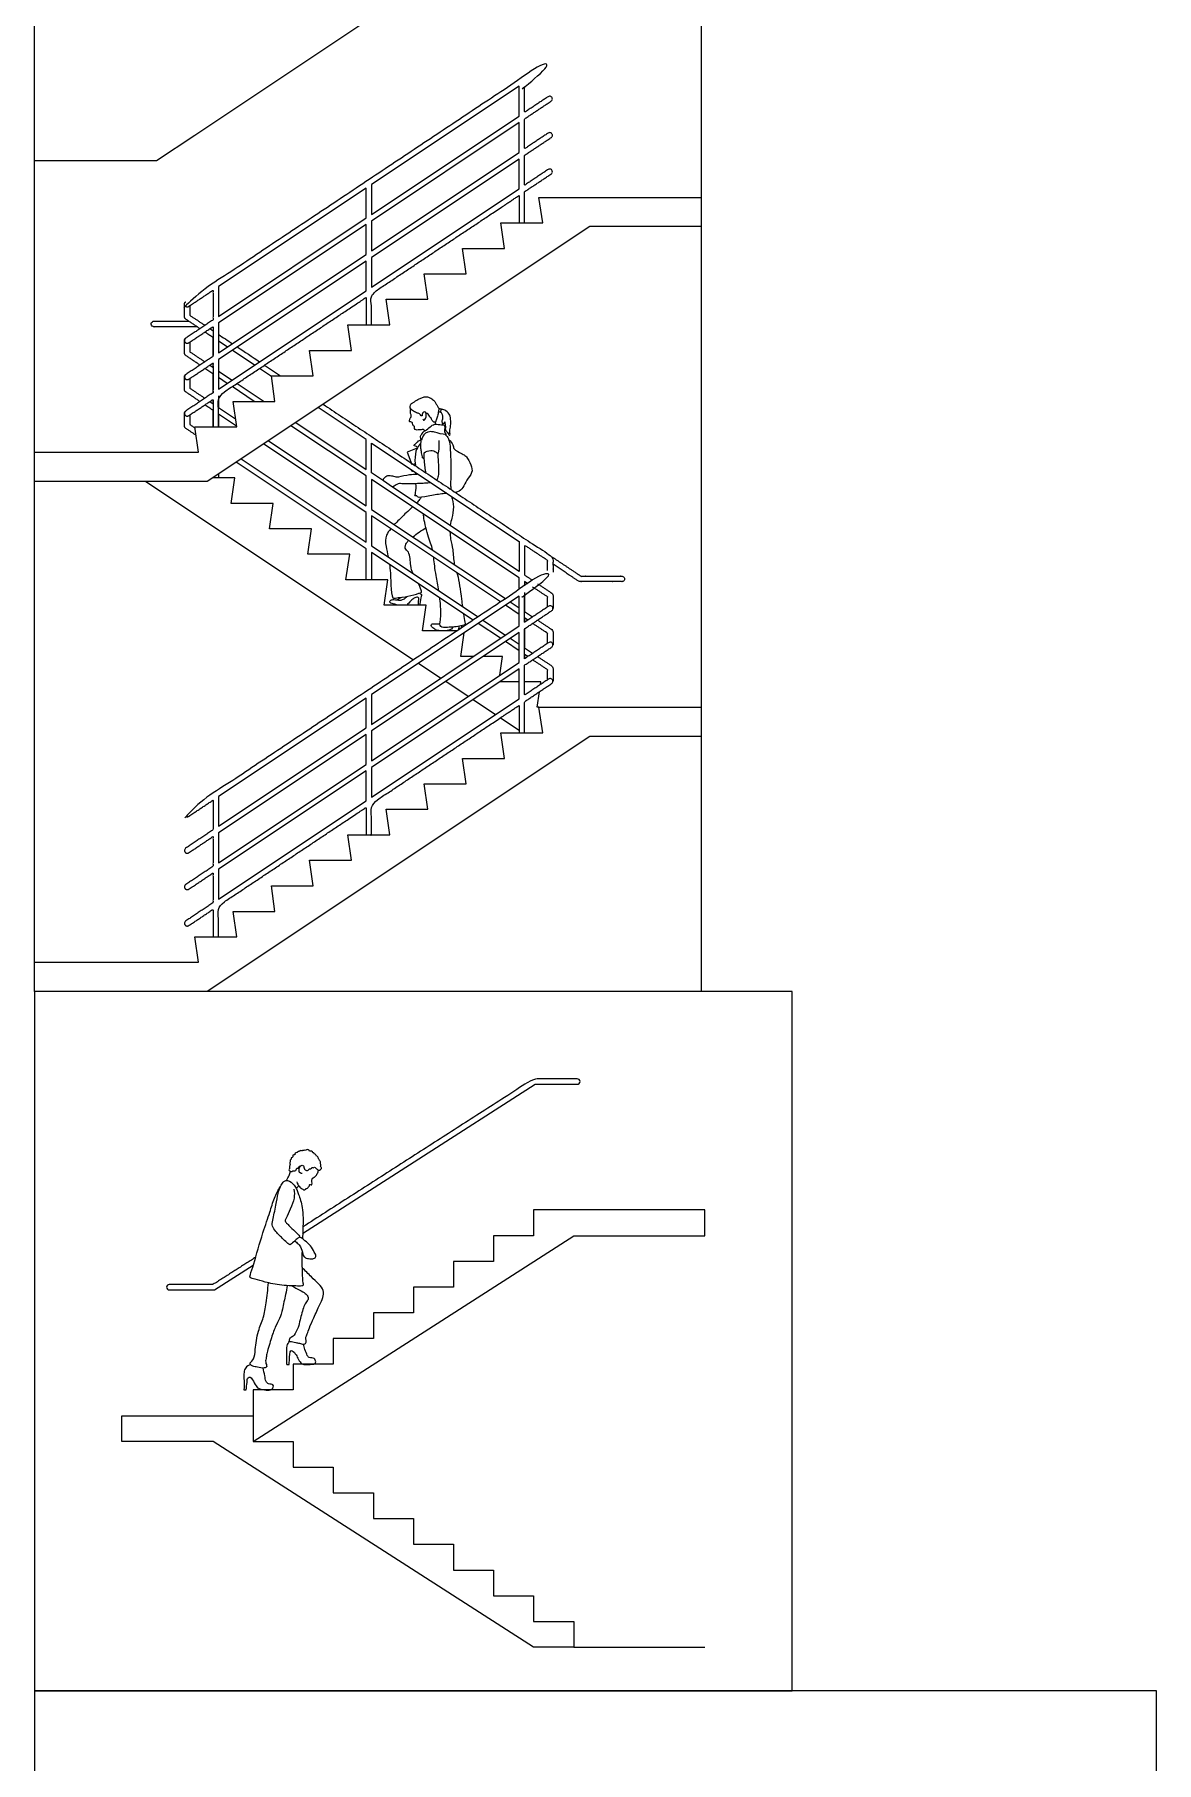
# Model space of a CAD drawing. Header units: millimetres. Extents: x 0.1 to 56.8, y -0.4 to 40.2.
# Drawn here: x 14.8 to 22.62, y 20.76 to 32.81 of the extents above; entities that cross this region are included whole.
import ezdxf

# ---------------------------------------------------------------- set-up
doc = ezdxf.new("R2010")
doc.units = ezdxf.units.MM
for name, color, linetype, true_color in [('2D$AG-BUILDINGS', 7, 'Continuous', 0x66ccff), ('2D$AG-DETAILS', 7, 'Continuous', 0x66ffff), ('2D$AG-DIAGRAM', 7, 'Continuous', 0xfecc66), ('2D$AG-GUIDES', 7, 'Continuous', 0xccff66), ('2D$AG-PEOPLE', 7, 'Continuous', 0xfc6666), ('AG-BUILDINGS', 7, 'Continuous', 0x66ccff), ('AG-DETAILS', 7, 'Continuous', 0x66ffff), ('AG-DIAGRAM', 7, 'Continuous', 0xfecc66), ('AG-PEOPLE', 7, 'Continuous', 0xfc6666), ('X-VPRT', 6, 'Continuous', 0xff00ff)]:
    doc.layers.add(name, color=color, linetype=linetype, true_color=true_color)

msp = doc.modelspace()

# ---------------------------------------------------------------- linework, layer by layer
at = {"layer": '2D$AG-BUILDINGS'}
for points in [[(17.15, 31.765), (17.15, 31.557), (18.179, 32.243), (18.179, 32.451)], [(17.15, 31.511), (17.15, 31.303), (18.179, 31.989), (18.179, 32.197)], [(18.179, 31.735), (18.179, 31.943), (17.15, 31.257), (17.15, 31.049)], [(17.112, 31.532), (17.112, 31.74), (16.083, 31.054), (16.083, 30.846)], [(16.005, 29.695), (14.801, 29.695), (14.801, 29.898), (15.944, 29.898), (15.918, 30.076), (16.21, 30.076), (16.185, 30.253), (16.477, 30.253), (16.452, 30.431), (16.744, 30.431), (16.718, 30.609), (17.01, 30.609), (16.985, 30.787), (17.277, 30.787), (17.252, 30.965), (17.544, 30.965), (17.518, 31.142), (17.81, 31.142), (17.785, 31.32), (18.077, 31.32), (18.052, 31.498), (18.344, 31.498), (18.318, 31.676), (19.449, 31.676), (19.449, 31.473), (18.672, 31.473)], [(17.112, 31.278), (17.112, 31.486), (16.083, 30.8), (16.083, 30.592)], [(17.112, 31.024), (17.112, 31.232), (16.083, 30.546), (16.083, 30.338)], [(17.15, 28.209), (17.15, 28.001), (18.179, 28.687), (18.179, 28.895)], [(17.15, 27.955), (17.15, 27.747), (18.179, 28.433), (18.179, 28.641)], [(18.179, 28.179), (18.179, 28.387), (17.15, 27.701), (17.15, 27.493)], [(16.005, 26.139), (14.801, 26.139), (14.801, 26.342), (15.944, 26.342), (15.918, 26.52), (16.21, 26.52), (16.185, 26.697), (16.477, 26.697), (16.452, 26.875), (16.744, 26.875), (16.718, 27.053), (17.01, 27.053), (16.985, 27.231), (17.277, 27.231), (17.252, 27.409), (17.544, 27.409), (17.518, 27.586), (17.81, 27.586), (17.785, 27.764), (18.077, 27.764), (18.052, 27.942), (18.344, 27.942), (18.318, 28.12), (19.449, 28.12), (19.449, 27.917), (18.672, 27.917)], [(17.112, 27.976), (17.112, 28.184), (16.083, 27.498), (16.083, 27.29)], [(17.112, 27.722), (17.112, 27.93), (16.083, 27.244), (16.083, 27.036)], [(17.112, 27.468), (17.112, 27.676), (16.083, 26.99), (16.083, 26.782)]]:
    msp.add_lwpolyline(points, close=True, dxfattribs=at)
for points in [[(16.045, 30.076), (16.045, 30.172), (16.045, 30.267), (15.961, 30.21), (15.876, 30.154), (15.86, 30.143), (15.849, 30.159), (15.839, 30.175), (15.855, 30.186), (15.95, 30.249), (16.045, 30.313), (16.045, 30.417), (16.045, 30.521), (15.961, 30.464), (15.876, 30.408), (15.86, 30.397), (15.849, 30.413), (15.839, 30.429), (15.855, 30.44), (15.95, 30.503), (16.045, 30.567), (16.045, 30.671), (16.045, 30.775), (15.961, 30.718), (15.876, 30.662), (15.86, 30.651), (15.849, 30.667), (15.839, 30.683), (15.855, 30.694), (15.95, 30.757), (16.045, 30.821), (16.045, 30.925), (16.045, 31.029), (15.961, 30.972), (15.876, 30.916), (15.86, 30.905), (15.849, 30.921), (15.839, 30.937), (15.855, 30.948), (17.118, 31.79), (18.382, 32.632), (18.398, 32.643), (18.408, 32.627), (18.419, 32.611), (18.403, 32.601), (18.31, 32.539), (18.217, 32.477), (18.217, 32.373), (18.217, 32.268), (18.299, 32.323), (18.382, 32.378), (18.398, 32.389), (18.408, 32.373), (18.419, 32.357), (18.403, 32.347), (18.31, 32.285), (18.217, 32.223), (18.217, 32.119), (18.217, 32.014), (18.299, 32.069), (18.382, 32.124), (18.398, 32.135), (18.408, 32.119), (18.419, 32.103), (18.403, 32.093), (18.31, 32.031), (18.217, 31.969), (18.217, 31.865), (18.217, 31.76), (18.299, 31.815), (18.382, 31.87), (18.398, 31.881), (18.408, 31.865), (18.419, 31.849), (18.403, 31.839), (18.31, 31.777), (18.217, 31.715), (18.217, 31.607), (18.217, 31.498), (18.198, 31.498), (18.179, 31.498), (18.179, 31.594), (18.179, 31.689), (17.664, 31.346), (17.15, 31.003), (17.15, 30.896), (17.15, 30.787), (17.131, 30.787), (17.112, 30.787), (17.112, 30.883), (17.112, 30.978), (16.598, 30.635), (16.083, 30.292), (16.083, 30.184), (16.083, 30.076), (16.064, 30.076), (16.045, 30.076)], [(16.045, 26.52), (16.045, 26.616), (16.045, 26.711), (15.961, 26.654), (15.876, 26.598), (15.86, 26.587), (15.849, 26.603), (15.839, 26.619), (15.855, 26.63), (15.95, 26.693), (16.045, 26.757), (16.045, 26.861), (16.045, 26.965), (15.961, 26.908), (15.876, 26.852), (15.86, 26.841), (15.849, 26.857), (15.839, 26.873), (15.855, 26.884), (15.95, 26.947), (16.045, 27.011), (16.045, 27.115), (16.045, 27.219), (15.961, 27.162), (15.876, 27.106), (15.86, 27.095), (15.849, 27.111), (15.839, 27.127), (15.855, 27.138), (15.95, 27.201), (16.045, 27.265), (16.045, 27.369), (16.045, 27.473), (15.961, 27.416), (15.876, 27.36), (15.86, 27.349), (15.849, 27.365), (15.839, 27.381), (15.855, 27.392), (17.118, 28.234), (18.386, 29.079), (18.402, 29.09), (18.412, 29.074), (18.423, 29.058), (18.407, 29.048), (18.31, 28.983), (18.217, 28.921), (18.217, 28.817), (18.217, 28.712), (18.299, 28.767), (18.386, 28.825), (18.402, 28.836), (18.412, 28.82), (18.423, 28.804), (18.407, 28.794), (18.31, 28.729), (18.217, 28.667), (18.217, 28.563), (18.217, 28.458), (18.299, 28.513), (18.386, 28.571), (18.402, 28.582), (18.412, 28.566), (18.423, 28.55), (18.407, 28.54), (18.31, 28.475), (18.217, 28.413), (18.217, 28.309), (18.217, 28.204), (18.299, 28.259), (18.386, 28.317), (18.402, 28.328), (18.412, 28.312), (18.423, 28.296), (18.407, 28.286), (18.31, 28.221), (18.217, 28.159), (18.217, 28.051), (18.217, 27.942), (18.198, 27.942), (18.179, 27.942), (18.179, 28.038), (18.179, 28.133), (17.664, 27.79), (17.15, 27.447), (17.15, 27.34), (17.15, 27.231), (17.131, 27.231), (17.112, 27.231), (17.112, 27.327), (17.112, 27.422), (16.598, 27.079), (16.083, 26.736), (16.083, 26.628), (16.083, 26.52), (16.064, 26.52), (16.045, 26.52)]]:
    msp.add_rational_spline(points, [1, 1, 1, 1, 1, 0.707106781187, 1, 0.707106781187, 1, 1, 1, 1, 1, 1, 1, 0.707106781187, 1, 0.707106781187, 1, 1, 1, 1, 1, 1, 1, 0.707106781187, 1, 0.707106781187, 1, 1, 1, 1, 1, 1, 1, 0.707106781187, 1, 0.707106781187, 1, 1, 1, 0.707106781187, 1, 0.707106781187, 1, 1, 1, 1, 1, 1, 1, 0.707106781187, 1, 0.707106781187, 1, 1, 1, 1, 1, 1, 1, 0.707106781187, 1, 0.707106781187, 1, 1, 1, 1, 1, 1, 1, 0.707106781187, 1, 0.707106781187, 1, 1, 1, 1, 1, 1, 1, 1, 1, 1, 1, 1, 1, 1, 1, 1, 1, 1, 1, 1, 1, 1, 1], degree=2, knots=[0.030076, 0.030076, 0.030076, 0.199916, 0.199916, 0.328734, 0.328734, 0.358658, 0.358658, 0.388581, 0.388581, 0.533483, 0.533483, 0.719786, 0.719786, 0.848604, 0.848604, 0.878528, 0.878528, 0.908452, 0.908452, 1.053354, 1.053354, 1.241169, 1.241169, 1.369987, 1.369987, 1.399911, 1.399911, 1.429835, 1.429835, 1.574736, 1.574736, 1.764102, 1.764102, 1.89292, 1.89292, 1.922843, 1.922843, 1.952767, 1.952767, 3.875968, 3.875968, 3.905892, 3.905892, 3.935816, 3.935816, 4.077471, 4.077471, 4.266358, 4.266358, 4.391929, 4.391929, 4.421853, 4.421853, 4.451777, 4.451777, 4.593432, 4.593432, 4.779351, 4.779351, 4.904923, 4.904923, 4.934847, 4.934847, 4.96477, 4.96477, 5.106425, 5.106425, 5.289513, 5.289513, 5.415084, 5.415084, 5.445008, 5.445008, 5.474932, 5.474932, 5.616587, 5.616587, 5.804258, 5.804258, 5.929258, 5.929258, 6.094806, 6.094806, 6.877677, 6.877677, 7.065348, 7.065348, 7.190348, 7.190348, 7.355896, 7.355896, 8.138767, 8.138767, 8.331237, 8.331237, 8.456237, 8.456237, 8.456237], dxfattribs=at)
at = {"layer": '2D$AG-DETAILS'}
msp.add_line((18.049, 28.601), (17.893, 28.705), dxfattribs=at)
for points in [[(16.144, 30.633), (16.083, 30.673), (16.083, 30.592)], [(16.335, 30.506), (16.179, 30.61)], [(16.083, 30.546), (16.083, 30.465), (16.179, 30.402)], [(16.144, 30.379), (16.083, 30.419), (16.083, 30.338)], [(16.213, 30.379), (16.401, 30.253)], [(16.452, 30.427), (16.369, 30.483)], [(16.083, 30.292), (16.083, 30.211), (16.202, 30.132)], [(16.332, 30.253), (16.179, 30.356)], [(16.209, 30.081), (16.083, 30.165), (16.083, 30.076)], [(16.622, 30.106), (17.112, 29.779), (17.112, 29.987), (16.778, 30.21)], [(16.432, 29.979), (17.112, 29.525), (17.112, 29.733), (16.588, 30.083)], [(16.241, 29.852), (17.112, 29.271), (17.112, 29.479), (16.397, 29.956)], [(17.859, 28.728), (17.15, 29.2), (17.15, 29.009), (17.112, 29.009), (17.112, 29.225), (16.207, 29.829)], [(15.577, 29.695), (17.443, 28.451)], [(17.747, 28.653), (17.506, 28.653), (17.531, 28.831), (17.239, 28.831), (17.264, 29.009), (16.972, 29.009), (16.998, 29.187), (16.706, 29.187), (16.731, 29.364), (16.439, 29.364), (16.464, 29.542), (16.172, 29.542), (16.198, 29.72), (16.043, 29.72)], [(16.083, 29.747), (16.083, 29.72), (16.045, 29.72), (16.045, 29.721)], [(18.179, 28.941), (18.179, 29.022), (17.15, 29.708), (17.15, 29.5), (18.084, 28.878)], [(18.049, 28.855), (17.15, 29.454), (17.15, 29.246), (17.893, 28.751)], [(18.24, 28.982), (18.217, 28.997), (18.217, 28.966)], [(18.217, 28.921), (18.217, 28.789), (18.274, 28.751)], [(18.179, 28.687), (18.179, 28.768), (18.084, 28.832)], [(18.118, 28.855), (18.179, 28.814), (18.179, 28.895)], [(17.927, 28.728), (18.084, 28.624)], [(18.24, 28.728), (18.217, 28.743), (18.217, 28.712)], [(17.861, 28.475), (17.772, 28.475), (17.796, 28.64)], [(18.179, 28.433), (18.179, 28.514), (18.084, 28.578)], [(18.118, 28.601), (18.179, 28.56), (18.179, 28.641)], [(18.217, 28.667), (18.217, 28.535), (18.274, 28.497)], [(18.046, 28.344), (18.064, 28.475), (17.93, 28.475)], [(18.24, 28.474), (18.217, 28.489), (18.217, 28.458)], [(17.478, 28.428), (17.634, 28.324)], [(17.668, 28.301), (17.824, 28.197)], [(18.179, 28.298), (18.044, 28.298)], [(18.328, 28.279), (18.331, 28.298), (18.217, 28.298)], [(18.318, 28.12), (18.306, 28.12), (18.321, 28.228)], [(17.859, 28.174), (18.015, 28.07)], [(18.049, 28.047), (18.179, 27.96)]]:
    msp.add_lwpolyline(points, dxfattribs=at)
msp.add_lwpolyline([(17.296, 29.656), (17.233, 29.699), (17.15, 29.754), (17.15, 29.962), (18.179, 29.276), (18.179, 29.068)], close=True, dxfattribs=at)
for centre, radius, start, end in [((2807.569, 4212.884), 5028.209, 236.277098, 236.277401), ((2806.335, 4211.036), 5025.987, 236.277923, 236.279237), ((2804.297, 4207.982), 5022.315, 236.279708, 236.281848), ((2802.156, 4204.774), 5018.458, 236.282319, 236.283858)]:
    msp.add_arc(centre, radius, start, end, dxfattribs=at)
for points, weights, knots in [([(15.954, 30.76), (15.906, 30.792), (15.857, 30.826), (15.846, 30.831), (15.846, 30.843), (15.846, 30.882), (15.846, 30.932), (15.846, 30.942), (15.855, 30.948)], [1, 1, 1, 0.913772891843, 1.14405113489, 1.14405113489, 1.14405113489, 0.934623122776, 0.986980125805], [14.3147858, 14.3147858, 14.3147858, 14.3864106, 14.3864106, 14.4538833, 14.4538833, 14.7839987, 14.7839987, 14.8453579, 14.8453579, 14.8453579]), ([(15.933, 30.774), (15.635, 30.774), (15.632, 30.774), (15.613, 30.774), (15.613, 30.793), (15.613, 30.812), (15.632, 30.812), (15.634, 30.812), (15.876, 30.812)], [1, 1, 1, 0.707106781187, 1, 0.707106781187, 1, 1, 1], [2.000423, 2.000423, 2.000423, 3.906249, 3.906249, 3.936173, 3.936173, 3.966097, 3.966097, 5.697366, 5.697366, 5.697366]), ([(15.954, 30.506), (15.906, 30.538), (15.857, 30.572), (15.846, 30.577), (15.846, 30.589), (15.846, 30.628), (15.846, 30.678), (15.846, 30.688), (15.855, 30.694)], [1, 1, 1, 0.913772890271, 1.14405113409, 1.14405113409, 1.14405113409, 0.934623122122, 0.986980125115], [12.9841656, 12.9841656, 12.9841656, 13.0557904, 13.0557904, 13.123263, 13.123263, 13.4533784, 13.4533784, 13.5147377, 13.5147377, 13.5147377]), ([(15.954, 30.252), (15.906, 30.284), (15.857, 30.318), (15.846, 30.323), (15.846, 30.335), (15.846, 30.374), (15.846, 30.424), (15.846, 30.434), (15.855, 30.44)], [1, 1, 1, 0.913772892273, 1.14405113511, 1.14405113511, 1.14405113511, 0.934623122955, 0.986980125994], [11.6565129, 11.6565129, 11.6565129, 11.7281377, 11.7281377, 11.7956103, 11.7956103, 12.1257258, 12.1257258, 12.187085, 12.187085, 12.187085]), ([(15.927, 30.016), (15.892, 30.04), (15.857, 30.064), (15.846, 30.069), (15.846, 30.081), (15.846, 30.12), (15.846, 30.17), (15.846, 30.18), (15.855, 30.186)], [1, 1, 1, 0.9137728918, 1.14405113487, 1.14405113487, 1.14405113487, 0.934623122758, 0.986980125786], [10.3518903, 10.3518903, 10.3518903, 10.403317, 10.403317, 10.4707897, 10.4707897, 10.8009051, 10.8009051, 10.8622643, 10.8622643, 10.8622643]), ([(16.813, 30.233), (17.611, 29.701), (18.407, 29.17), (18.416, 29.164), (18.416, 29.154), (18.416, 29.104), (18.416, 29.065), (18.416, 29.064), (18.416, 29.063)], [1, 1, 1, 0.818490735047, 0.861948189346, 0.861948189346, 0.861948189346, 0.846488388184, 0.832922008612], [15.972761, 15.972761, 15.972761, 17.184832, 17.184832, 17.203376, 17.203376, 17.533469, 17.533469, 17.539481, 17.539481, 17.539481]), ([(18.407, 29.17), (18.505, 29.105), (18.611, 29.034), (18.645, 29.034), (18.896, 29.034), (18.915, 29.034), (18.915, 29.015), (18.915, 28.996), (18.896, 28.996), (18.608, 28.996), (18.605, 28.996), (18.601, 28.996), (18.597, 28.998), (18.595, 28.999), (18.593, 29), (18.501, 29.061), (18.416, 29.118)], [1, 1, 1, 1, 1, 0.707106781187, 1, 0.707106781187, 1, 1, 1, 0.908742662148, 0.874351794237, 0.901341941837, 0.938241526493, 0.938241526493, 0.938241526493], [6.962757, 6.962757, 6.962757, 7.810689, 7.810689, 9.486784, 9.486784, 9.516708, 9.516708, 9.546632, 9.546632, 11.469833, 11.469833, 11.479156, 11.479156, 11.483174, 11.483174, 12.218851, 12.218851, 12.218851]), ([(18.308, 28.982), (18.358, 28.949), (18.407, 28.916), (18.416, 28.91), (18.416, 28.9), (18.416, 28.85), (18.416, 28.811), (18.416, 28.81), (18.416, 28.809)], [1, 1, 1, 0.818490735047, 0.861948189346, 0.861948189346, 0.861948189346, 0.846488388185, 0.832922008614], [3.6234489, 3.6234489, 3.6234489, 3.6987218, 3.6987218, 3.7172659, 3.7172659, 4.0473588, 4.0473588, 4.0533707, 4.0533707, 4.0533707]), ([(18.308, 28.728), (18.358, 28.695), (18.407, 28.662), (18.416, 28.656), (18.416, 28.646), (18.416, 28.596), (18.416, 28.557), (18.416, 28.556), (18.416, 28.555)], [1, 1, 1, 0.818490735047, 0.861948189346, 0.861948189346, 0.861948189346, 0.846488388185, 0.832922008614], [4.919788, 4.919788, 4.919788, 4.995061, 4.995061, 5.013605, 5.013605, 5.3436979, 5.3436979, 5.3497098, 5.3497098, 5.3497098]), ([(18.308, 28.474), (18.358, 28.441), (18.407, 28.408), (18.416, 28.402), (18.416, 28.392), (18.416, 28.342), (18.416, 28.303), (18.416, 28.302), (18.416, 28.301)], [1, 1, 1, 0.818490735047, 0.861948189346, 0.861948189346, 0.861948189346, 0.846488388187, 0.832922008617], [6.2146148, 6.2146148, 6.2146148, 6.2898878, 6.2898878, 6.3084318, 6.3084318, 6.6385247, 6.6385247, 6.6445366, 6.6445366, 6.6445366])]:
    msp.add_rational_spline(points, weights, degree=2, knots=knots, dxfattribs=at)
for points, knots in [([(15.884, 30.922), (15.884, 30.884), (15.884, 30.853), (15.937, 30.818), (15.989, 30.783)], [15.0141786, 15.0141786, 15.0141786, 15.2681418, 15.2681418, 15.347325, 15.347325, 15.347325]), ([(16.045, 30.567), (16.045, 30.633), (16.045, 30.699), (16.017, 30.718), (15.988, 30.737)], [14.1260458, 14.1260458, 14.1260458, 14.2460929, 14.2460929, 14.2892169, 14.2892169, 14.2892169]), ([(15.884, 30.668), (15.884, 30.63), (15.884, 30.599), (15.937, 30.563), (15.988, 30.529)], [13.6835581, 13.6835581, 13.6835581, 13.9378397, 13.9378397, 14.0141784, 14.0141784, 14.0141784]), ([(16.022, 30.506), (16.034, 30.498), (16.045, 30.49), (16.045, 30.506), (16.045, 30.521)], [14.03992406, 14.03992406, 14.03992406, 14.05720588, 14.05720588, 14.08463867, 14.08463867, 14.08463867]), ([(15.884, 30.414), (15.884, 30.376), (15.884, 30.345), (15.937, 30.309), (15.988, 30.275)], [12.3559055, 12.3559055, 12.3559055, 12.610187, 12.610187, 12.6865257, 12.6865257, 12.6865257]), ([(16.045, 30.313), (16.045, 30.379), (16.045, 30.445), (16.017, 30.464), (15.988, 30.483)], [12.7973204, 12.7973204, 12.7973204, 12.9154726, 12.9154726, 12.9585967, 12.9585967, 12.9585967]), ([(16.022, 30.252), (16.034, 30.244), (16.045, 30.236), (16.045, 30.252), (16.045, 30.267)], [12.7122714, 12.7122714, 12.7122714, 12.72955322, 12.72955322, 12.75655973, 12.75655973, 12.75655973]), ([(15.884, 30.16), (15.884, 30.122), (15.884, 30.091), (15.902, 30.079), (15.919, 30.067)], [11.0310848, 11.0310848, 11.0310848, 11.2853663, 11.2853663, 11.3108784, 11.3108784, 11.3108784]), ([(16.045, 30.076), (16.045, 30.133), (16.045, 30.191), (16.017, 30.21), (15.988, 30.229)], [11.4863484, 11.4863484, 11.4863484, 11.58782, 11.58782, 11.630944, 11.630944, 11.630944]), ([(18.378, 29.074), (18.378, 29.105), (18.378, 29.144), (18.297, 29.197), (18.217, 29.251), (18.217, 29.147), (18.217, 29.043), (18.245, 29.024), (18.274, 29.005)], [2.9836008, 2.9836008, 2.9836008, 3.2420924, 3.2420924, 3.3644547, 3.3644547, 3.5538201, 3.5538201, 3.597313, 3.597313, 3.597313]), ([(18.378, 28.82), (18.378, 28.851), (18.378, 28.89), (18.326, 28.924), (18.274, 28.959)], [4.2814897, 4.2814897, 4.2814897, 4.5399813, 4.5399813, 4.6188507, 4.6188507, 4.6188507]), ([(18.378, 28.566), (18.378, 28.597), (18.378, 28.636), (18.326, 28.67), (18.274, 28.705)], [5.5778288, 5.5778288, 5.5778288, 5.8363204, 5.8363204, 5.9151898, 5.9151898, 5.9151898]), ([(18.378, 28.312), (18.378, 28.343), (18.378, 28.382), (18.326, 28.416), (18.274, 28.451)], [6.8726556, 6.8726556, 6.8726556, 7.1311472, 7.1311472, 7.2100166, 7.2100166, 7.2100166])]:
    msp.add_open_spline(points, degree=2, knots=knots, dxfattribs=at)
at = {"layer": '2D$AG-DIAGRAM'}
msp.add_lwpolyline([(14.801, 33.708), (19.449, 33.708), (19.449, 26.139), (14.801, 26.139)], close=True, dxfattribs=at)
at = {"layer": '2D$AG-GUIDES'}
msp.add_lwpolyline([(19.449, 33.708), (18.318, 33.708), (15.918, 32.108), (15.651, 31.93), (14.801, 31.93)], dxfattribs=at)
at = {"layer": '2D$AG-PEOPLE'}
msp.add_line((17.778, 28.689), (17.776, 28.672), dxfattribs=at)
msp.add_lwpolyline([(17.468, 29.926), (17.4, 29.9), (17.432, 29.813)], dxfattribs=at)
for points, knots in [([(17.507, 30.131), (17.508, 30.128), (17.513, 30.12), (17.525, 30.126), (17.531, 30.145), (17.533, 30.164), (17.529, 30.179), (17.513, 30.181), (17.508, 30.175), (17.506, 30.172), (17.506, 30.169), (17.504, 30.163), (17.503, 30.157), (17.503, 30.148), (17.49, 30.159), (17.485, 30.168), (17.463, 30.173), (17.437, 30.189), (17.423, 30.199), (17.418, 30.218), (17.423, 30.235), (17.434, 30.241), (17.45, 30.251), (17.466, 30.263), (17.482, 30.271), (17.507, 30.28), (17.517, 30.285), (17.542, 30.285), (17.564, 30.277), (17.589, 30.258), (17.6, 30.239), (17.609, 30.218), (17.617, 30.209), (17.622, 30.204)], [-1.499197, -1.499197, -1.499197, -1.499197, -1.306756, -1.125811, -0.869917, -0.607458, -0.39683, -0.187116, 0, 0, 0, 0.177593, 0.326637, 0.454082, 0.655085, 0.853336, 1.11649, 1.441306, 1.683428, 1.930813, 2.165308, 2.365575, 2.615866, 2.87457, 3.128535, 3.422857, 3.620212, 3.898399, 4.185358, 4.50434, 4.778425, 5.05207, 5.307038, 5.307038, 5.307038, 5.307038]), ([(17.522, 30.049), (17.52, 30.052), (17.513, 30.059), (17.495, 30.055), (17.483, 30.055), (17.45, 30.05), (17.451, 30.074), (17.448, 30.081), (17.438, 30.083), (17.441, 30.091), (17.434, 30.095), (17.437, 30.103), (17.431, 30.111), (17.416, 30.108), (17.414, 30.117), (17.417, 30.127), (17.42, 30.136), (17.427, 30.147), (17.428, 30.16), (17.42, 30.169), (17.422, 30.187), (17.423, 30.196), (17.424, 30.201)], [0, 0, 0, 0, 0.205454, 0.441281, 0.658514, 0.959403, 1.209196, 1.365638, 1.5262, 1.667805, 1.81752, 1.973666, 2.138391, 2.347117, 2.497391, 2.690095, 2.872425, 3.074378, 3.278649, 3.473835, 3.710519, 3.934673, 3.934673, 3.934673, 3.934673]), ([(17.619, 30.181), (17.618, 30.18), (17.616, 30.178), (17.616, 30.171), (17.609, 30.142), (17.599, 30.119), (17.597, 30.109), (17.593, 30.107), (17.584, 30.108), (17.568, 30.124), (17.568, 30.136), (17.552, 30.148), (17.549, 30.165), (17.536, 30.169), (17.531, 30.169)], [0, 0, 0, 0, 0.112215, 0.257839, 0.574676, 0.875937, 1.048627, 1.154821, 1.319779, 1.588433, 1.787368, 2.03646, 2.268162, 2.502039, 2.502039, 2.502039, 2.502039]), ([(17.636, 30.198), (17.636, 30.199), (17.639, 30.201), (17.626, 30.202), (17.621, 30.206), (17.622, 30.196), (17.618, 30.188), (17.618, 30.179), (17.626, 30.179), (17.633, 30.176), (17.632, 30.186), (17.633, 30.191), (17.634, 30.196), (17.636, 30.198)], [0, 0, 0, 0, 0.093889, 0.281854, 0.409299, 0.564789, 0.753181, 0.903806, 1.056141, 1.189602, 1.351411, 1.487451, 1.649522, 1.649522, 1.649522, 1.649522]), ([(17.632, 30.178), (17.635, 30.176), (17.641, 30.171), (17.644, 30.151), (17.648, 30.129), (17.639, 30.118), (17.643, 30.106), (17.644, 30.101), (17.644, 30.094), (17.649, 30.094), (17.65, 30.098), (17.657, 30.099), (17.66, 30.107), (17.661, 30.114), (17.663, 30.099), (17.663, 30.092), (17.664, 30.085), (17.666, 30.08), (17.666, 30.067), (17.663, 30.062), (17.667, 30.054), (17.668, 30.048), (17.677, 30.042), (17.678, 30.035), (17.69, 30.025), (17.694, 30.012), (17.698, 30.019), (17.697, 30.033), (17.695, 30.055), (17.706, 30.094), (17.701, 30.136), (17.698, 30.157), (17.672, 30.191), (17.643, 30.198), (17.638, 30.198), (17.636, 30.198)], [0, 0, 0, 0, 0.190615, 0.451541, 0.727476, 0.930387, 1.121265, 1.269903, 1.407977, 1.502868, 1.607365, 1.756745, 1.929759, 2.034864, 2.227544, 2.397474, 2.545611, 2.684761, 2.887564, 3.026959, 3.194896, 3.341227, 3.516348, 3.672102, 3.905823, 4.082231, 4.239707, 4.239707, 4.573193, 4.945344, 5.317029, 5.583455, 5.957765, 6.263205, 6.415888, 6.415888, 6.415888, 6.415888]), ([(17.565, 30.042), (17.572, 30.042), (17.587, 30.04), (17.663, 30.018), (17.672, 30.025), (17.666, 30.033), (17.654, 30.041), (17.664, 30.076), (17.658, 30.089), (17.638, 30.088), (17.587, 30.1), (17.561, 30.075), (17.526, 30.05), (17.509, 30.04), (17.493, 30.014), (17.489, 30.008), (17.497, 29.987), (17.496, 29.98), (17.502, 29.988), (17.507, 30.009), (17.522, 30.03), (17.542, 30.04), (17.558, 30.041), (17.565, 30.042)], [0, 0, 0, 0, 0.289609, 0.800208, 0.9406, 1.105365, 1.31258, 1.648727, 1.844765, 2.090946, 2.497426, 2.844959, 3.219361, 3.485983, 3.799001, 3.957559, 4.229688, 4.339891, 4.483736, 4.756141, 5.05198, 5.322779, 5.597045, 5.597045, 5.597045, 5.597045]), ([(17.599, 30.094), (17.599, 30.097), (17.597, 30.104), (17.596, 30.108), (17.596, 30.109)], [0, 0, 0, 0, 0.1849551, 0.3244491, 0.3244491, 0.3244491, 0.3244491]), ([(17.665, 30.022), (17.674, 30.013), (17.694, 29.993), (17.701, 29.913), (17.703, 29.823), (17.706, 29.724), (17.699, 29.679), (17.704, 29.646), (17.705, 29.638)], [0, 0, 0, 0, 0.358714, 0.866122, 1.43349, 2.004156, 2.454324, 2.637185, 2.637185, 2.637185, 2.637185]), ([(17.472, 29.932), (17.47, 29.934), (17.466, 29.939), (17.447, 29.941), (17.446, 29.95), (17.455, 29.955), (17.473, 29.973), (17.483, 29.98), (17.492, 29.985), (17.496, 29.986)], [0, 0, 0, 0, 0.17756, 0.421214, 0.558143, 0.735276, 1.028743, 1.25208, 1.424449, 1.424449, 1.424449, 1.424449]), ([(17.495, 29.964), (17.491, 29.959), (17.481, 29.947), (17.453, 29.905), (17.453, 29.846), (17.454, 29.818), (17.454, 29.816)], [0, 0, 0, 0, 0.268635, 0.671105, 1.205687, 1.231945, 1.231945, 1.231945, 1.231945]), ([(17.519, 29.852), (17.514, 29.853), (17.508, 29.856), (17.505, 29.864), (17.505, 29.866), (17.503, 29.873), (17.5, 29.885), (17.496, 29.92), (17.492, 29.931), (17.496, 29.972), (17.496, 29.979), (17.496, 29.982)], [-1.615338, -1.615338, -1.615338, -1.615338, -1.386933, -1.310385, -1.310385, -1.310385, -1.050964, -0.718043, -0.497903, -0.134819, 0.056608, 0.056608, 0.056608, 0.056608]), ([(17.523, 29.759), (17.525, 29.76), (17.527, 29.76), (17.529, 29.761), (17.526, 29.781), (17.523, 29.805), (17.518, 29.852), (17.517, 29.88), (17.517, 29.894), (17.529, 29.904), (17.566, 29.916), (17.601, 29.902), (17.611, 29.889), (17.617, 29.891), (17.62, 29.907), (17.624, 29.956), (17.623, 29.981)], [9.399707, 9.399707, 9.399707, 9.399707, 9.449235, 9.449235, 9.449235, 9.79755, 10.19502, 10.575032, 10.575032, 10.575032, 10.933265, 11.297107, 11.570931, 11.570931, 11.859265, 12.359888, 12.359888, 12.359888, 12.359888]), ([(17.612, 29.89), (17.612, 29.881), (17.613, 29.863), (17.618, 29.79), (17.618, 29.734), (17.61, 29.711), (17.606, 29.704)], [0, 0, 0, 0, 0.298453, 0.794683, 1.2421, 1.55225, 1.55225, 1.55225, 1.55225]), ([(17.69, 29.986), (17.701, 29.977), (17.721, 29.952), (17.721, 29.923), (17.753, 29.901), (17.791, 29.884), (17.815, 29.869), (17.846, 29.81), (17.858, 29.754), (17.811, 29.705), (17.792, 29.651), (17.76, 29.623), (17.74, 29.619), (17.734, 29.618)], [0, 0, 0, 0, 0.391468, 0.687828, 1.034625, 1.412033, 1.719927, 2.185606, 2.612503, 3.073044, 3.514479, 3.919019, 4.057033, 4.057033, 4.057033, 4.057033]), ([(17.445, 29.765), (17.445, 29.765), (17.443, 29.765), (17.439, 29.764), (17.432, 29.767), (17.429, 29.772), (17.43, 29.774), (17.43, 29.776), (17.43, 29.776)], [1.509107, 1.509107, 1.509107, 1.509107, 1.5168781, 1.6568187, 1.8156094, 1.9457904, 2.0574655, 2.062444, 2.062444, 2.062444, 2.062444]), ([(17.44, 29.815), (17.443, 29.815), (17.449, 29.816), (17.452, 29.817), (17.453, 29.817), (17.455, 29.815), (17.459, 29.809), (17.457, 29.805), (17.457, 29.804)], [3.2390285, 3.2390285, 3.2390285, 3.2390285, 3.3579683, 3.4881421, 3.4881421, 3.4881421, 3.6584479, 3.7765494, 3.7765494, 3.7765494, 3.7765494]), ([(17.233, 29.699), (17.233, 29.703), (17.233, 29.713), (17.242, 29.724), (17.258, 29.735), (17.281, 29.739), (17.313, 29.727), (17.339, 29.725), (17.422, 29.748), (17.45, 29.744), (17.471, 29.747), (17.472, 29.747)], [6.626883, 6.626883, 6.626883, 6.626883, 6.831101, 7.051544, 7.296295, 7.575943, 7.90912, 8.207194, 8.633895, 9.047183, 9.068107, 9.068107, 9.068107, 9.068107]), ([(17.565, 29.686), (17.55, 29.685), (17.517, 29.681), (17.477, 29.68), (17.357, 29.676), (17.343, 29.687), (17.31, 29.661), (17.296, 29.656)], [2.13175, 2.13175, 2.13175, 2.13175, 2.50886, 2.900573, 3.459711, 3.717122, 4.508188, 4.508188, 4.508188, 4.508188]), ([(17.676, 29.612), (17.666, 29.611), (17.623, 29.607), (17.553, 29.592), (17.468, 29.578), (17.469, 29.597), (17.448, 29.589), (17.462, 29.62), (17.462, 29.658), (17.46, 29.68)], [3.232741, 3.232741, 3.232741, 3.232741, 3.462727, 4.038833, 4.536891, 4.708336, 4.904329, 5.187732, 5.610907, 5.610907, 5.610907, 5.610907]), ([(17.497, 29.584), (17.493, 29.579), (17.487, 29.569), (17.473, 29.553), (17.464, 29.544)], [0, 0, 0, 0, 0.2564205, 0.541052, 0.541052, 0.541052, 0.541052]), ([(17.707, 29.591), (17.715, 29.567), (17.727, 29.511), (17.712, 29.442), (17.701, 29.407), (17.699, 29.388)], [0.137098, 0.137098, 0.137098, 0.137098, 0.577657, 1.090302, 1.490633, 1.490633, 1.490633, 1.490633]), ([(17.436, 29.517), (17.422, 29.504), (17.384, 29.469), (17.345, 29.43), (17.315, 29.4), (17.309, 29.394)], [0.809678, 0.809678, 0.809678, 0.809678, 1.193077, 1.751401, 1.875961, 1.875961, 1.875961, 1.875961]), ([(17.577, 29.215), (17.577, 29.216), (17.57, 29.245), (17.541, 29.319), (17.515, 29.431), (17.513, 29.461), (17.513, 29.466)], [9.778005, 9.778005, 9.778005, 9.778005, 9.801025, 10.406294, 11.071753, 11.209586, 11.209586, 11.209586, 11.209586]), ([(17.284, 29.365), (17.272, 29.35), (17.243, 29.309), (17.248, 29.253), (17.261, 29.194), (17.266, 29.169)], [2.075104, 2.075104, 2.075104, 2.075104, 2.371704, 2.890354, 3.270595, 3.270595, 3.270595, 3.270595]), ([(17.441, 29.052), (17.441, 29.052), (17.431, 29.072), (17.421, 29.104), (17.419, 29.206), (17.376, 29.224), (17.394, 29.266), (17.402, 29.277), (17.408, 29.282)], [7.456729, 7.456729, 7.456729, 7.456729, 7.460338, 7.906372, 8.467167, 8.814344, 9.169121, 9.422839, 9.422839, 9.422839, 9.422839]), ([(17.438, 29.308), (17.452, 29.319), (17.491, 29.348), (17.514, 29.361), (17.53, 29.371)], [9.7030478, 9.7030478, 9.7030478, 9.7030478, 10.0217966, 10.4577425, 10.4577425, 10.4577425, 10.4577425]), ([(17.697, 29.343), (17.698, 29.326), (17.702, 29.28), (17.72, 29.221), (17.722, 29.147), (17.728, 29.116), (17.729, 29.114)], [1.778838, 1.778838, 1.778838, 1.778838, 2.084913, 2.591686, 3.17472, 3.203591, 3.203591, 3.203591, 3.203591]), ([(17.619, 28.933), (17.613, 28.969), (17.597, 29.053), (17.587, 29.131), (17.584, 29.164), (17.583, 29.165)], [8.239603, 8.239603, 8.239603, 8.239603, 8.712716, 9.356385, 9.388863, 9.388863, 9.388863, 9.388863]), ([(17.275, 29.117), (17.276, 29.114), (17.283, 29.064), (17.283, 28.982), (17.292, 28.881), (17.311, 28.88), (17.351, 28.888), (17.422, 28.894), (17.49, 28.918), (17.501, 28.922), (17.494, 28.949), (17.482, 28.974), (17.479, 28.981)], [3.522394, 3.522394, 3.522394, 3.522394, 3.568852, 4.249302, 4.792161, 4.989479, 5.34785, 5.865464, 6.347968, 6.504889, 6.870796, 6.999718, 6.999718, 6.999718, 6.999718]), ([(17.746, 29.057), (17.747, 29.053), (17.76, 29.008), (17.771, 28.924), (17.782, 28.839), (17.785, 28.823)], [3.60471, 3.60471, 3.60471, 3.60471, 3.686433, 4.450573, 4.644603, 4.644603, 4.644603, 4.644603]), ([(17.339, 28.831), (17.33, 28.833), (17.308, 28.839), (17.279, 28.847), (17.278, 28.858), (17.283, 28.87), (17.308, 28.872), (17.329, 28.869), (17.351, 28.864), (17.381, 28.876), (17.393, 28.887), (17.398, 28.893)], [2.538664, 2.538664, 2.538664, 2.538664, 2.769277, 3.103651, 3.269137, 3.458364, 3.737028, 4.013863, 4.285887, 4.609228, 4.88999, 4.88999, 4.88999, 4.88999]), ([(17.36, 28.888), (17.357, 28.885), (17.346, 28.879), (17.335, 28.874), (17.329, 28.869)], [0, 0, 0, 0, 0.2745353, 0.5500517, 0.5500517, 0.5500517, 0.5500517]), ([(17.477, 28.831), (17.478, 28.845), (17.479, 28.87), (17.48, 28.88), (17.477, 28.887), (17.465, 28.888), (17.452, 28.885), (17.43, 28.871), (17.408, 28.842), (17.396, 28.833), (17.392, 28.831)], [0.062084, 0.062084, 0.062084, 0.062084, 0.396989, 0.585475, 0.730276, 0.919089, 1.129257, 1.425097, 1.791775, 1.985609, 1.985609, 1.985609, 1.985609]), ([(17.484, 28.916), (17.488, 28.914), (17.496, 28.908), (17.5, 28.906), (17.499, 28.899), (17.492, 28.884), (17.488, 28.842), (17.487, 28.831)], [0, 0, 0, 0, 0.22575, 0.336028, 0.461782, 0.714545, 1.112625, 1.112625, 1.112625, 1.112625]), ([(17.792, 28.772), (17.796, 28.747), (17.801, 28.712), (17.808, 28.697), (17.77, 28.684), (17.683, 28.676), (17.63, 28.676), (17.625, 28.702), (17.635, 28.73), (17.634, 28.816), (17.627, 28.876), (17.626, 28.883)], [4.852223, 4.852223, 4.852223, 4.852223, 5.186909, 5.417596, 5.743862, 6.311493, 6.709764, 6.9553, 7.259432, 7.93529, 8.022219, 8.022219, 8.022219, 8.022219]), ([(17.722, 28.68), (17.717, 28.675), (17.7, 28.655), (17.651, 28.652), (17.61, 28.654), (17.585, 28.666), (17.563, 28.688), (17.572, 28.706), (17.6, 28.7), (17.618, 28.702), (17.627, 28.702)], [0.019193, 0.019193, 0.019193, 0.019193, 0.269624, 0.61469, 0.986268, 1.29554, 1.598807, 1.8184, 2.11182, 2.407667, 2.407667, 2.407667, 2.407667]), ([(17.76, 28.662), (17.76, 28.667), (17.761, 28.676), (17.761, 28.683), (17.761, 28.685)], [0.1652858, 0.1652858, 0.1652858, 0.1652858, 0.3217212, 0.4373223, 0.4373223, 0.4373223, 0.4373223])]:
    msp.add_open_spline(points, degree=3, knots=knots, dxfattribs=at)
msp.add_open_spline([(17.457, 29.758), (17.457, 29.755), (17.457, 29.751), (17.457, 29.746)], degree=3, dxfattribs=at)
at = {"layer": 'AG-BUILDINGS'}
msp.add_lwpolyline([(18.56, 21.567), (18.28, 21.567), (16.045, 23.001), (15.41, 23.001), (15.41, 23.18), (16.325, 23.18), (16.325, 23.001), (16.604, 23.001), (16.604, 22.822), (16.883, 22.822), (16.883, 22.642), (17.163, 22.642), (17.163, 22.463), (17.442, 22.463), (17.442, 22.284), (17.722, 22.284), (17.722, 22.104), (18.001, 22.104), (18.001, 21.925), (18.28, 21.925), (18.28, 21.746), (18.56, 21.746)], close=True, dxfattribs=at)
at = {"layer": 'AG-DETAILS'}
for points in [[(16.67, 24.451), (18.292, 25.491), (18.585, 25.491)], [(16.325, 23.001), (18.56, 24.435), (19.474, 24.435), (19.474, 24.615), (18.28, 24.615), (18.28, 24.435), (18.001, 24.435), (18.001, 24.256), (17.722, 24.256), (17.722, 24.077), (17.442, 24.077), (17.442, 23.897), (17.163, 23.897), (17.163, 23.718), (16.883, 23.718), (16.883, 23.539), (16.604, 23.539), (16.604, 23.36), (16.325, 23.36), (16.325, 23.18)], [(15.74, 24.057), (16.056, 24.057), (16.326, 24.229)]]:
    msp.add_lwpolyline(points, dxfattribs=at)
for centre, start, end in [((18.585, 25.51), 270, 90), ((15.74, 24.076), 90, 270)]:
    msp.add_arc(centre, 0.0191, start, end, dxfattribs=at)
for points, knots in [([(18.585, 25.529), (18.433, 25.529), (18.28, 25.529), (17.476, 25.013), (16.672, 24.497)], [-12.032196, -12.032196, -12.032196, -7.624213, -7.624213, -2.138048, -2.138048, -2.138048]), ([(16.343, 24.285), (16.194, 24.19), (16.045, 24.095), (15.893, 24.095), (15.74, 24.095)], [-1.014311, -1.014311, -1.014311, 0, 0, 2.083333, 2.083333, 2.083333])]:
    msp.add_open_spline(points, degree=2, knots=knots, dxfattribs=at)
at = {"layer": 'AG-DIAGRAM'}
msp.add_lwpolyline([(18.56, 21.567), (19.474, 21.567)], dxfattribs=at)
at = {"layer": 'AG-PEOPLE'}
msp.add_line((16.56, 23.537), (16.576, 23.537), dxfattribs=at)
for points, knots in [([(16.667, 24.869), (16.662, 24.869), (16.649, 24.87), (16.643, 24.896), (16.65, 24.922), (16.667, 24.928), (16.677, 24.924), (16.679, 24.913), (16.683, 24.899), (16.687, 24.893), (16.698, 24.89), (16.711, 24.89), (16.715, 24.905), (16.727, 24.898), (16.735, 24.915), (16.744, 24.906), (16.753, 24.916), (16.761, 24.906), (16.767, 24.902), (16.776, 24.894), (16.786, 24.89), (16.805, 24.902), (16.8, 24.912), (16.792, 24.917), (16.8, 24.927), (16.794, 24.936), (16.793, 24.943), (16.795, 24.951), (16.789, 24.957), (16.784, 24.964), (16.785, 24.97), (16.778, 24.977), (16.778, 24.98), (16.774, 24.99), (16.766, 24.989), (16.763, 25), (16.758, 25.004), (16.75, 25.002), (16.749, 25.015), (16.74, 25.011), (16.735, 25.029), (16.72, 25.022), (16.715, 25.029), (16.702, 25.041), (16.693, 25.028), (16.683, 25.032), (16.67, 25.029), (16.664, 25.027), (16.653, 25.03), (16.65, 25.022), (16.637, 25.024), (16.633, 25.018), (16.63, 25.013), (16.613, 25.013), (16.62, 24.996), (16.596, 25.001), (16.607, 24.982), (16.587, 24.98), (16.593, 24.968), (16.58, 24.964), (16.587, 24.948), (16.576, 24.945), (16.586, 24.927), (16.577, 24.921), (16.58, 24.909), (16.578, 24.902), (16.572, 24.894), (16.578, 24.888), (16.582, 24.886), (16.598, 24.879), (16.6, 24.89), (16.617, 24.885), (16.627, 24.894), (16.627, 24.911), (16.641, 24.903), (16.641, 24.918), (16.65, 24.92), (16.653, 24.92)], [0, 0, 0, 0, 0.222481, 0.503371, 0.793571, 1.021314, 1.189683, 1.379512, 1.59263, 1.742878, 1.930186, 2.130686, 2.320515, 2.498543, 2.701899, 2.867371, 3.04728, 3.229662, 3.392927, 3.580421, 3.776, 3.983428, 4.144627, 4.306984, 4.480361, 4.659932, 4.811464, 4.968782, 5.135325, 5.298589, 5.436114, 5.600739, 5.719759, 5.890591, 6.037196, 6.218746, 6.36168, 6.498064, 6.674963, 6.811997, 7.027456, 7.222167, 7.386953, 7.603565, 7.796141, 7.976934, 8.184491, 8.334817, 8.508, 8.653067, 8.842861, 8.991107, 9.124794, 9.328367, 9.514847, 9.724062, 9.918524, 10.127484, 10.294838, 10.468433, 10.679909, 10.82719, 11.055013, 11.23195, 11.421134, 11.572727, 11.739592, 11.894287, 12.027272, 12.242801, 12.398311, 12.618374, 12.815233, 13.018048, 13.192782, 13.374942, 13.561235, 13.561235, 13.561235, 13.561235]), ([(16.609, 24.76), (16.613, 24.739), (16.615, 24.695), (16.584, 24.623), (16.557, 24.561), (16.545, 24.539), (16.555, 24.526), (16.576, 24.505), (16.614, 24.466), (16.652, 24.434), (16.646, 24.422), (16.624, 24.411), (16.594, 24.377), (16.58, 24.37), (16.564, 24.382), (16.533, 24.412), (16.483, 24.463), (16.455, 24.501), (16.461, 24.546), (16.486, 24.649), (16.497, 24.728), (16.513, 24.778), (16.532, 24.808), (16.553, 24.824), (16.582, 24.818), (16.625, 24.775), (16.642, 24.722), (16.675, 24.628), (16.673, 24.513), (16.67, 24.436), (16.669, 24.414)], [0, 0, 0, 0, 0.458506, 0.968929, 1.443647, 1.705966, 1.913837, 2.224974, 2.666922, 3.051425, 3.219401, 3.50172, 3.891833, 4.098445, 4.329194, 4.708076, 5.202692, 5.580533, 5.95234, 6.544146, 7.068272, 7.476435, 7.811408, 8.088821, 8.382161, 8.815213, 9.242754, 9.803079, 10.50938, 10.789721, 10.789721, 10.789721, 10.789721]), ([(16.557, 24.821), (16.564, 24.832), (16.576, 24.855), (16.583, 24.874), (16.586, 24.884)], [0, 0, 0, 0, 0.3578642, 0.6731828, 0.6731828, 0.6731828, 0.6731828]), ([(16.629, 24.81), (16.632, 24.8), (16.643, 24.778), (16.664, 24.763), (16.685, 24.749), (16.692, 24.769), (16.707, 24.762), (16.709, 24.778), (16.721, 24.782), (16.716, 24.796), (16.73, 24.789), (16.737, 24.792), (16.735, 24.811), (16.734, 24.824), (16.737, 24.837), (16.751, 24.842), (16.767, 24.856), (16.777, 24.877), (16.78, 24.888), (16.781, 24.893)], [0, 0, 0, 0, 0.333418, 0.635192, 0.887644, 1.099297, 1.287519, 1.489958, 1.677501, 1.842938, 2.027384, 2.169105, 2.404161, 2.623025, 2.82002, 3.028583, 3.293894, 3.584984, 3.751851, 3.751851, 3.751851, 3.751851]), ([(16.666, 24.326), (16.665, 24.311), (16.664, 24.231), (16.668, 24.114), (16.677, 24.084), (16.64, 24.084), (16.521, 24.086), (16.412, 24.11), (16.344, 24.132), (16.299, 24.138), (16.306, 24.17), (16.333, 24.245), (16.39, 24.458), (16.442, 24.593), (16.469, 24.697), (16.499, 24.753), (16.515, 24.779)], [11.146004, 11.146004, 11.146004, 11.146004, 11.315932, 12.070887, 12.325419, 12.615249, 13.24877, 13.869015, 14.358149, 14.702048, 14.970597, 15.479491, 16.337591, 17.042593, 17.625123, 18.174409, 18.174409, 18.174409, 18.174409]), ([(16.626, 24.764), (16.628, 24.768), (16.634, 24.775), (16.64, 24.779), (16.643, 24.782)], [0, 0, 0, 0, 0.2079671, 0.4018579, 0.4018579, 0.4018579, 0.4018579]), ([(16.613, 24.398), (16.622, 24.393), (16.641, 24.379), (16.662, 24.349), (16.673, 24.293), (16.694, 24.276), (16.727, 24.274), (16.753, 24.274), (16.768, 24.296), (16.75, 24.322), (16.726, 24.369), (16.698, 24.389), (16.665, 24.419), (16.648, 24.426)], [0, 0, 0, 0, 0.327363, 0.675772, 1.101074, 1.387992, 1.711644, 1.997273, 2.253064, 2.562589, 2.97794, 3.3416, 3.776028, 3.776028, 3.776028, 3.776028]), ([(16.563, 24.087), (16.559, 24.067), (16.55, 24.018), (16.529, 23.924), (16.513, 23.858), (16.475, 23.797), (16.45, 23.714), (16.418, 23.612), (16.418, 23.588), (16.407, 23.553), (16.426, 23.523), (16.401, 23.508), (16.355, 23.519), (16.324, 23.524), (16.31, 23.533), (16.304, 23.541), (16.302, 23.55), (16.337, 23.578), (16.337, 23.645), (16.357, 23.772), (16.4, 23.862), (16.417, 23.969), (16.428, 24.06), (16.431, 24.107)], [-5.231897, -5.231897, -5.231897, -5.231897, -4.837699, -4.25322, -3.780862, -3.310946, -2.758364, -2.174877, -1.891371, -1.558696, -1.24782, -0.990723, -0.595382, -0.268261, 0, 0, 0.18427, 0.532467, 0.998525, 1.647347, 2.221588, 2.812337, 3.490756, 3.490756, 3.490756, 3.490756]), ([(16.594, 24.085), (16.612, 24.076), (16.648, 24.055), (16.689, 24.037), (16.706, 24.013), (16.711, 23.998), (16.706, 23.986), (16.695, 23.973), (16.676, 23.941), (16.651, 23.847), (16.642, 23.799), (16.614, 23.741), (16.599, 23.73), (16.578, 23.724), (16.575, 23.697), (16.586, 23.699), (16.623, 23.689), (16.647, 23.687), (16.675, 23.675), (16.698, 23.686), (16.692, 23.712), (16.692, 23.727), (16.704, 23.752), (16.716, 23.795), (16.749, 23.862), (16.786, 23.952), (16.813, 24), (16.82, 24.057), (16.781, 24.1), (16.73, 24.149), (16.688, 24.192), (16.666, 24.213)], [0, 0, 0, 0, 0.455832, 0.840282, 1.138203, 1.354635, 1.548261, 1.776003, 2.125922, 2.686978, 3.110835, 3.553805, 3.796431, 4.052222, 4.308967, 4.463924, 4.813555, 5.110952, 5.419465, 5.675678, 5.946493, 6.170343, 6.461347, 6.842063, 7.345327, 7.911045, 8.339162, 8.747056, 9.168982, 9.654708, 10.203332, 10.203332, 10.203332, 10.203332]), ([(16.56, 23.537), (16.56, 23.559), (16.562, 23.6), (16.557, 23.667), (16.571, 23.69), (16.578, 23.7)], [0, 0, 0, 0, 0.461749, 0.921631, 1.267695, 1.267695, 1.267695, 1.267695]), ([(16.576, 23.537), (16.576, 23.556), (16.58, 23.592), (16.581, 23.625), (16.592, 23.64), (16.623, 23.611), (16.635, 23.582), (16.656, 23.547), (16.678, 23.534), (16.707, 23.539), (16.766, 23.536), (16.759, 23.569), (16.752, 23.583), (16.713, 23.582), (16.702, 23.601), (16.683, 23.642), (16.678, 23.666), (16.676, 23.679)], [0, 0, 0, 0, 0.430691, 0.758067, 0.948692, 1.288791, 1.628663, 1.985199, 2.256573, 2.580775, 2.981817, 3.254878, 3.473772, 3.806548, 4.066349, 4.448705, 4.80323, 4.80323, 4.80323, 4.80323]), ([(16.307, 23.538), (16.293, 23.533), (16.27, 23.514), (16.259, 23.483), (16.262, 23.421), (16.261, 23.381), (16.261, 23.36)], [-1.593726, -1.593726, -1.593726, -1.593726, -1.222846, -0.901104, -0.456034, 0, 0, 0, 0]), ([(16.277, 23.36), (16.278, 23.377), (16.283, 23.409), (16.284, 23.448), (16.309, 23.452), (16.327, 23.42), (16.349, 23.378), (16.372, 23.365), (16.414, 23.358), (16.457, 23.358), (16.465, 23.379), (16.468, 23.4), (16.43, 23.399), (16.411, 23.419), (16.407, 23.46), (16.398, 23.495), (16.395, 23.512)], [0.231787, 0.231787, 0.231787, 0.231787, 0.648419, 0.981167, 1.20967, 1.545957, 1.94208, 2.229367, 2.605527, 2.966861, 3.216468, 3.438357, 3.759451, 4.044286, 4.406684, 4.830934, 4.830934, 4.830934, 4.830934])]:
    msp.add_open_spline(points, degree=3, knots=knots, dxfattribs=at)
msp.add_open_spline([(16.261, 23.36), (16.266, 23.36), (16.272, 23.36), (16.277, 23.36)], degree=3, dxfattribs=at)
at = {"layer": 'X-VPRT'}
for points in [[(14.801, 21.262), (20.084, 21.262), (20.084, 26.139), (14.801, 26.139)], [(14.801, 13.54), (22.624, 13.54), (22.624, 21.262), (14.801, 21.262)]]:
    msp.add_lwpolyline(points, close=True, dxfattribs=at)

doc.saveas('drawing.dxf')
